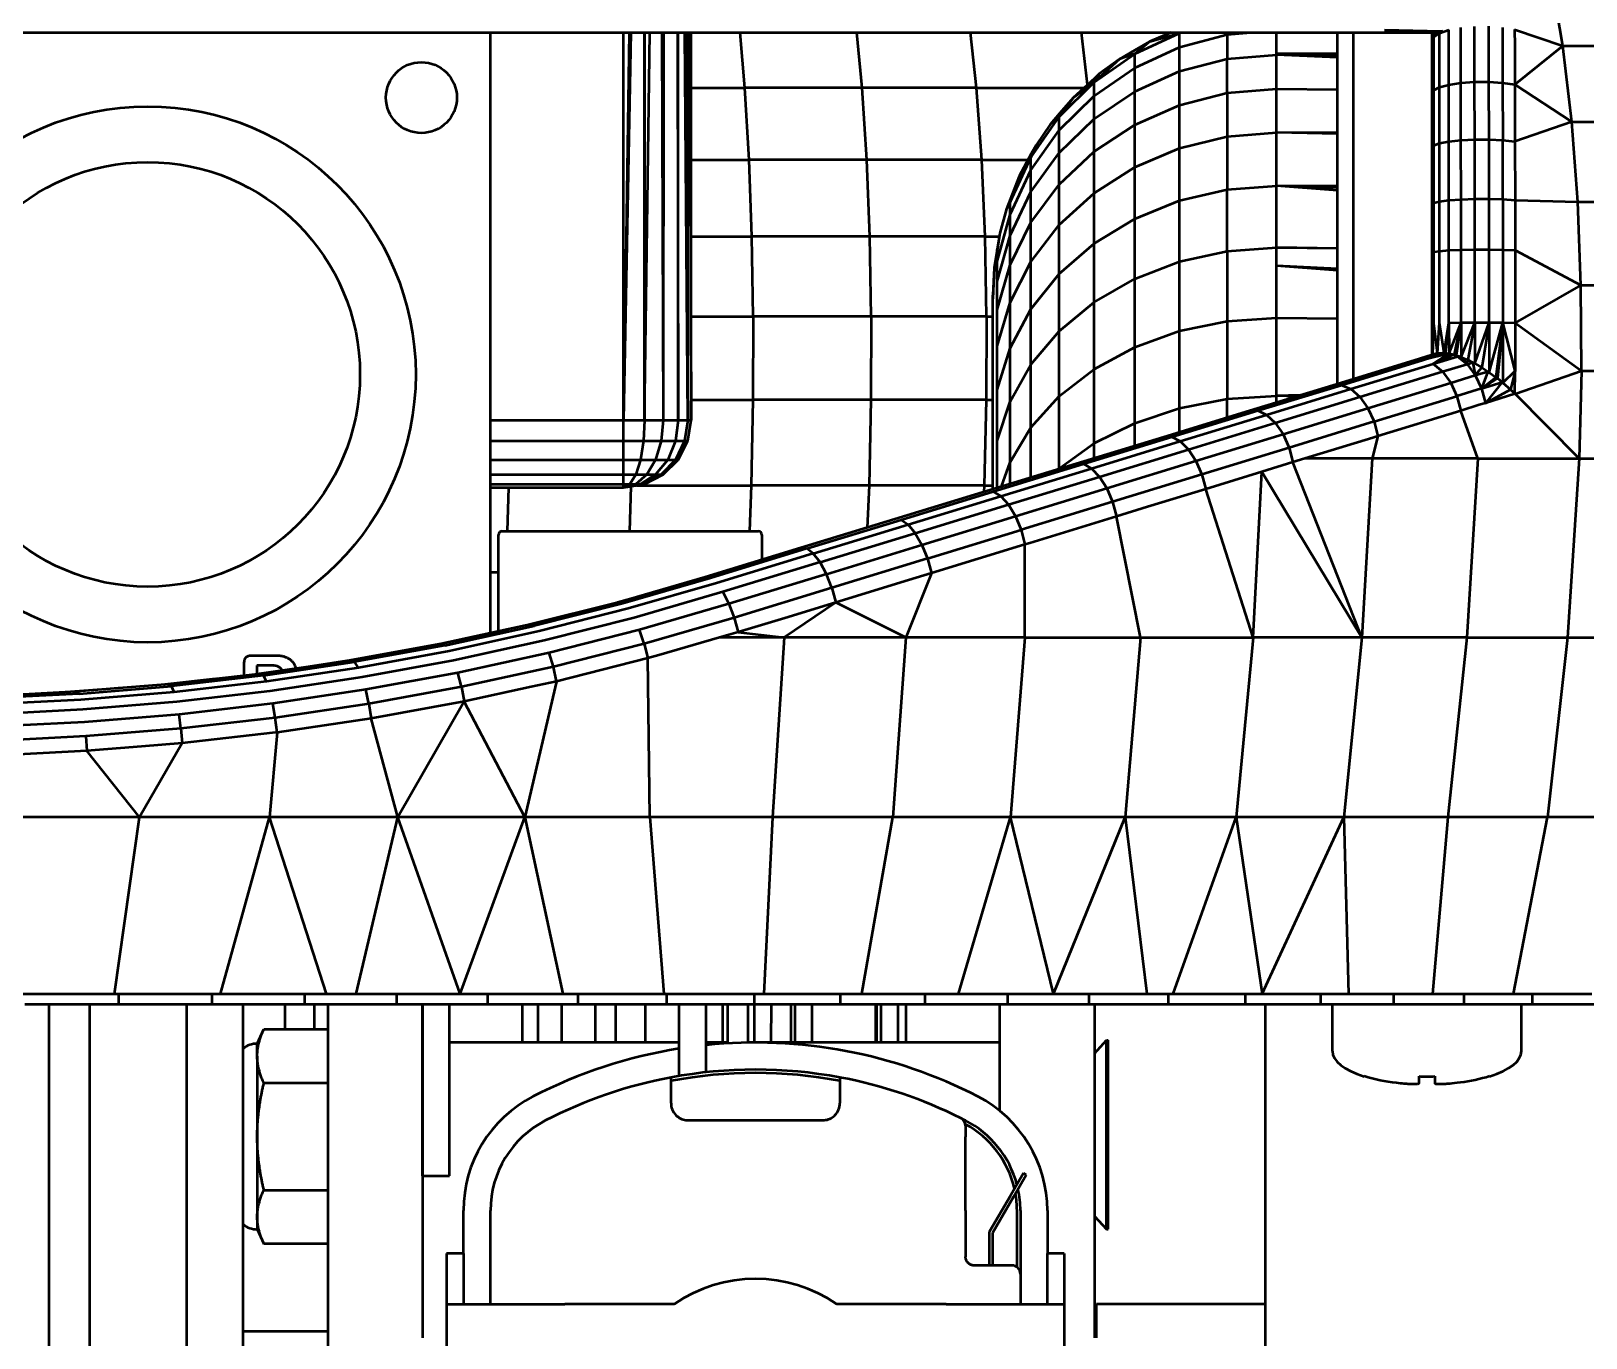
# Model space of a CAD drawing. Header units: millimetres. Extents: x -232 to 1390, y -69 to 653.
# Drawn here: x 177.24 to 223.31, y 479.6 to 518.32 of the extents above; entities that cross this region are included whole.
import ezdxf

# ---------------------------------------------------------------- set-up
doc = ezdxf.new("R2010")
doc.units = ezdxf.units.MM
doc.layers.add('Видимый контур (ГОСТ)', color=7, linetype='Continuous', lineweight=50)

msp = doc.modelspace()

# ---------------------------------------------------------------- linework, layer by layer
at = {"layer": 'Видимый контур (ГОСТ)'}
for p, q in [((222.624, 517.888), (222.259, 520.027)), ((176.368, 518.276), (179.494, 518.276)), ((179.494, 518.276), (182.596, 518.276)), ((182.596, 518.276), (185.673, 518.276)), ((185.673, 518.276), (188.727, 518.276)), ((188.727, 518.276), (191.757, 518.276)), ((190.859, 500.485), (190.859, 518.276)), ((191.757, 518.276), (192.835, 518.276)), ((192.835, 518.276), (195.841, 518.276)), ((194.797, 506.798), (194.797, 518.276)), ((195.014, 518.276), (194.797, 506.798)), ((194.968, 518.276), (194.797, 506.798)), ((195.415, 506.798), (195.572, 518.276)), ((195.416, 518.276), (195.415, 506.798)), ((195.415, 506.798), (195.415, 518.276)), ((195.841, 518.276), (198.787, 518.276)), ((195.934, 518.276), (195.973, 506.798)), ((195.983, 518.276), (195.973, 506.798)), ((196.394, 518.276), (196.415, 506.798)), ((196.415, 506.798), (196.414, 518.276)), ((196.599, 518.276), (196.699, 506.798)), ((196.699, 506.798), (196.618, 518.276)), ((196.699, 506.798), (196.694, 518.276)), ((196.699, 506.798), (196.699, 518.276)), ((196.762, 518.276), (196.797, 506.798)), ((196.797, 506.798), (196.775, 518.276)), ((196.797, 506.798), (196.797, 518.276)), ((196.797, 506.798), (196.797, 518.276)), ((198.395, 516.638), (198.252, 518.276)), ((198.787, 518.276), (201.674, 518.276)), ((201.674, 518.276), (204.499, 518.276)), ((201.866, 516.638), (201.705, 518.276)), ((204.499, 518.276), (207.264, 518.276)), ((205.257, 516.638), (205.08, 518.276)), ((207.264, 518.276), (209.965, 518.276)), ((208.548, 516.738), (208.367, 518.276)), ((209.941, 517.645), (211.268, 518.262)), ((209.965, 518.276), (212.603, 518.276)), ((211.023, 518.276), (210.394, 518.011)), ((210.394, 518.011), (211.268, 518.262)), ((211.268, 518.262), (211.323, 518.276)), ((211.3, 518.276), (211.268, 518.262)), ((211.277, 518.276), (211.268, 518.262)), ((211.268, 517.842), (211.268, 518.262)), ((212.603, 518.276), (214.536, 518.276)), ((212.682, 518.276), (212.682, 518.216)), ((212.682, 518.216), (213.381, 518.276)), ((214.141, 517.651), (214.141, 518.276)), ((214.536, 518.276), (217.063, 518.276)), ((215.948, 507.866), (215.948, 518.276)), ((216.425, 508.012), (216.425, 518.276)), ((217.063, 518.276), (219.036, 518.313)), ((217.063, 518.276), (218.891, 518.277)), ((217.063, 518.276), (218.868, 518.276)), ((219.036, 518.313), (217.346, 518.349)), ((218.803, 518.276), (218.741, 518.028)), ((218.741, 518.276), (218.741, 518.028)), ((218.801, 518.15), (218.891, 518.277)), ((218.801, 518.15), (218.868, 518.276)), ((218.805, 518.276), (218.801, 518.15)), ((218.801, 518.15), (218.975, 518.263)), ((218.868, 518.276), (218.891, 518.277)), ((218.891, 518.277), (218.98, 518.3)), ((218.891, 518.277), (218.975, 518.263)), ((218.975, 518.263), (219.249, 518.357)), ((219.073, 518.328), (218.975, 518.263)), ((219.036, 518.313), (218.975, 518.263)), ((218.976, 516.66), (218.975, 518.263)), ((218.98, 518.3), (219.036, 518.313)), ((219.036, 518.313), (219.073, 518.328)), ((219.252, 516.732), (219.249, 518.357)), ((219.606, 516.785), (219.603, 518.424)), ((220.012, 516.813), (220.007, 518.46)), ((220.436, 516.814), (220.43, 518.462)), ((220.837, 518.43), (220.844, 516.788)), ((221.198, 518.365), (222.624, 517.888)), ((221.198, 518.365), (221.2, 517.886)), ((210.394, 518.011), (209.941, 517.645)), ((209.941, 517.232), (211.268, 517.842)), ((210.394, 518.011), (209.949, 517.753)), ((211.268, 517.842), (212.682, 518.216)), ((211.268, 517.13), (211.268, 517.842)), ((212.682, 518.216), (212.682, 517.497)), ((218.801, 518.15), (218.741, 518.028)), ((218.741, 518.028), (218.741, 516.478)), ((218.801, 516.573), (218.801, 518.15)), ((221.2, 517.886), (221.204, 516.738)), ((221.204, 516.738), (222.624, 517.888)), ((222.624, 517.888), (225.473, 517.888)), ((222.893, 515.629), (222.624, 517.888)), ((208.742, 516.808), (209.941, 517.645)), ((209.492, 517.489), (208.742, 516.808)), ((209.492, 517.489), (208.894, 517.052)), ((209.949, 517.753), (209.492, 517.489)), ((209.941, 517.645), (209.492, 517.489)), ((209.941, 517.232), (209.941, 517.645)), ((211.268, 517.13), (212.682, 517.497)), ((212.682, 517.497), (214.141, 517.621)), ((212.682, 516.488), (212.682, 517.497)), ((214.141, 517.651), (215.948, 517.652)), ((214.141, 517.621), (214.141, 517.651)), ((215.948, 517.651), (214.141, 517.651)), ((215.948, 517.623), (214.141, 517.621)), ((214.141, 516.608), (214.141, 517.621)), ((215.948, 517.537), (214.141, 517.621)), ((215.948, 517.582), (214.141, 517.621)), ((215.948, 517.586), (214.141, 517.621)), ((208.748, 516.92), (208.117, 516.347)), ((208.742, 516.404), (209.941, 517.232)), ((208.894, 517.052), (208.742, 516.808)), ((208.894, 517.052), (208.748, 516.92)), ((209.941, 516.531), (209.941, 517.232)), ((209.941, 516.531), (211.268, 517.13)), ((211.268, 516.13), (211.268, 517.13)), ((196.797, 516.638), (198.395, 516.638)), ((198.522, 514.505), (198.395, 516.638)), ((201.866, 516.638), (198.395, 516.638)), ((202.007, 514.505), (201.866, 516.638)), ((205.257, 516.638), (201.866, 516.638)), ((205.413, 514.505), (205.257, 516.638)), ((205.257, 516.638), (208.437, 516.638)), ((207.706, 515.776), (208.742, 516.808)), ((207.706, 515.383), (208.742, 516.404)), ((208.117, 516.347), (208.742, 516.808)), ((208.742, 516.404), (208.742, 516.808)), ((208.742, 515.718), (209.941, 516.531)), ((208.742, 515.718), (208.742, 516.404)), ((209.941, 515.547), (209.941, 516.531)), ((211.268, 516.13), (212.682, 516.488)), ((212.682, 516.488), (214.141, 516.608)), ((212.682, 516.488), (212.682, 515.195)), ((214.141, 516.099), (214.141, 516.608)), ((214.141, 516.608), (215.948, 516.591)), ((218.741, 516.478), (218.741, 514.863)), ((218.801, 516.573), (218.976, 516.66)), ((218.801, 514.932), (218.801, 516.573)), ((218.976, 516.66), (219.252, 516.732)), ((218.976, 514.996), (218.976, 516.66)), ((219.252, 516.732), (219.606, 516.785)), ((219.253, 515.049), (219.252, 516.732)), ((219.606, 516.785), (220.012, 516.813)), ((219.609, 515.088), (219.606, 516.785)), ((220.012, 516.813), (220.436, 516.814)), ((220.015, 515.108), (220.012, 516.813)), ((220.44, 515.109), (220.436, 516.814)), ((220.436, 516.814), (220.844, 516.788)), ((220.844, 516.788), (220.848, 515.09)), ((220.844, 516.788), (221.204, 516.738)), ((221.204, 516.738), (222.893, 515.629)), ((221.204, 516.738), (221.207, 515.628)), ((208.117, 516.347), (207.706, 515.776)), ((208.117, 516.347), (207.718, 515.882)), ((209.941, 515.547), (211.268, 516.13)), ((211.268, 514.85), (211.268, 516.13)), ((214.141, 515.312), (214.141, 516.099)), ((206.866, 514.58), (207.706, 515.776)), ((207.439, 515.556), (207.018, 514.945)), ((207.718, 515.882), (207.439, 515.556)), ((207.706, 515.776), (207.439, 515.556)), ((207.706, 515.383), (207.706, 515.776)), ((207.706, 514.715), (208.742, 515.718)), ((208.742, 514.755), (208.742, 515.718)), ((208.742, 514.755), (209.941, 515.547)), ((209.941, 514.287), (209.941, 515.547)), ((221.207, 515.628), (221.208, 515.052)), ((222.893, 515.629), (221.208, 515.052)), ((222.893, 515.629), (225.756, 515.629)), ((223.071, 513.261), (222.893, 515.629)), ((206.866, 514.2), (207.706, 515.383)), ((207.706, 514.715), (207.706, 515.383)), ((211.268, 514.85), (212.682, 515.195)), ((212.682, 515.195), (214.141, 515.312)), ((212.682, 515.195), (212.682, 513.63)), ((214.141, 515.312), (215.948, 515.33)), ((214.141, 514.012), (214.141, 515.312)), ((215.948, 515.274), (214.141, 515.312)), ((218.976, 514.996), (219.253, 515.049)), ((219.253, 515.049), (219.609, 515.088)), ((219.254, 513.31), (219.253, 515.049)), ((219.609, 515.088), (220.015, 515.108)), ((219.61, 513.336), (219.609, 515.088)), ((220.015, 515.108), (220.44, 515.109)), ((220.017, 513.349), (220.015, 515.108)), ((220.442, 513.349), (220.44, 515.109)), ((220.44, 515.109), (220.848, 515.09)), ((220.85, 513.337), (220.848, 515.09)), ((220.848, 515.09), (221.208, 515.052)), ((221.208, 515.052), (221.21, 513.312)), ((206.248, 513.257), (206.866, 514.58)), ((206.878, 514.686), (206.519, 514.023)), ((206.866, 514.58), (206.519, 514.023)), ((207.018, 514.945), (206.866, 514.58)), ((206.866, 513.554), (207.706, 514.715)), ((206.866, 514.2), (206.866, 514.58)), ((207.018, 514.945), (206.878, 514.686)), ((207.706, 513.778), (208.742, 514.755)), ((207.706, 513.778), (207.706, 514.715)), ((208.742, 513.522), (208.742, 514.755)), ((209.941, 514.287), (211.268, 514.85)), ((211.268, 513.3), (211.268, 514.85)), ((218.741, 514.863), (218.741, 513.185)), ((218.801, 514.932), (218.976, 514.996)), ((218.801, 513.232), (218.801, 514.932)), ((218.977, 513.275), (218.976, 514.996)), ((196.797, 514.505), (198.522, 514.505)), ((198.603, 512.239), (198.522, 514.505)), ((202.007, 514.505), (198.522, 514.505)), ((202.097, 512.239), (202.007, 514.505)), ((205.413, 514.505), (202.007, 514.505)), ((205.512, 512.239), (205.413, 514.505)), ((205.413, 514.505), (206.78, 514.505)), ((206.248, 512.891), (206.866, 514.2)), ((206.866, 513.554), (206.866, 514.2)), ((208.742, 513.522), (209.941, 514.287)), ((209.941, 512.761), (209.941, 514.287)), ((206.519, 514.023), (206.248, 513.257)), ((206.519, 514.023), (206.261, 513.361)), ((206.866, 512.647), (207.706, 513.778)), ((207.706, 512.579), (207.706, 513.778)), ((212.682, 513.63), (214.141, 513.741)), ((214.141, 513.741), (214.141, 514.012)), ((214.141, 513.741), (215.948, 513.746)), ((214.141, 511.909), (214.141, 513.741)), ((215.948, 513.596), (214.141, 513.741)), ((215.948, 513.675), (214.141, 513.741)), ((206.261, 513.361), (206.14, 513.052)), ((206.248, 513.257), (206.14, 513.052)), ((206.248, 512.269), (206.866, 513.554)), ((206.248, 512.891), (206.248, 513.257)), ((206.866, 512.647), (206.866, 513.554)), ((207.706, 512.579), (208.742, 513.522)), ((208.742, 512.029), (208.742, 513.522)), ((209.941, 512.761), (211.268, 513.3)), ((211.268, 513.3), (212.682, 513.63)), ((211.268, 511.49), (211.268, 513.3)), ((212.682, 511.803), (212.682, 513.63)), ((218.741, 513.185), (218.741, 511.75)), ((218.801, 513.232), (218.977, 513.275)), ((218.801, 511.778), (218.801, 513.232)), ((218.977, 513.275), (219.254, 513.31)), ((218.977, 511.805), (218.977, 513.275)), ((219.254, 513.31), (219.61, 513.336)), ((219.254, 511.827), (219.254, 513.31)), ((219.61, 513.336), (220.017, 513.349)), ((219.611, 511.842), (219.61, 513.336)), ((220.018, 511.851), (220.017, 513.349)), ((220.017, 513.349), (220.442, 513.349)), ((220.443, 511.851), (220.442, 513.349)), ((220.442, 513.349), (220.85, 513.337)), ((220.85, 513.337), (220.851, 511.843)), ((220.85, 513.337), (221.21, 513.312)), ((221.21, 513.312), (223.071, 513.261)), ((221.21, 513.312), (221.21, 513.261)), ((221.21, 513.261), (221.211, 511.828)), ((223.071, 513.261), (225.944, 513.261)), ((223.165, 510.798), (223.071, 513.261)), ((205.869, 511.496), (206.248, 512.891)), ((206.14, 513.052), (205.946, 512.337)), ((206.248, 512.269), (206.248, 512.891)), ((208.742, 512.029), (209.941, 512.761)), ((209.941, 510.979), (209.941, 512.761)), ((205.946, 512.337), (205.869, 511.847)), ((205.869, 510.9), (206.248, 512.269)), ((205.946, 512.337), (205.884, 511.949)), ((206.248, 511.396), (206.866, 512.647)), ((206.248, 511.396), (206.248, 512.269)), ((206.866, 511.487), (206.866, 512.647)), ((206.866, 511.487), (207.706, 512.579)), ((207.706, 511.126), (207.706, 512.579)), ((196.797, 512.239), (198.603, 512.239)), ((202.097, 512.239), (198.603, 512.239)), ((198.638, 509.861), (198.603, 512.239)), ((202.137, 509.861), (202.097, 512.239)), ((205.512, 512.239), (202.097, 512.239)), ((205.555, 509.861), (205.512, 512.239)), ((205.512, 512.239), (205.93, 512.239)), ((205.884, 511.949), (205.78, 511.305)), ((205.869, 511.847), (205.78, 511.305)), ((205.869, 511.496), (205.869, 511.847)), ((207.706, 511.126), (208.742, 512.029)), ((208.742, 510.286), (208.742, 512.029)), ((211.268, 511.49), (212.682, 511.803)), ((212.682, 511.803), (214.141, 511.909)), ((212.682, 511.803), (212.682, 509.729)), ((214.141, 511.363), (214.141, 511.909)), ((215.948, 511.876), (214.141, 511.909)), ((214.141, 511.909), (215.948, 511.892)), ((218.801, 511.778), (218.977, 511.805)), ((218.977, 511.805), (219.254, 511.827)), ((218.977, 509.677), (218.977, 511.805)), ((219.254, 511.827), (219.611, 511.842)), ((219.254, 509.681), (219.254, 511.827)), ((219.611, 511.842), (220.018, 511.851)), ((219.611, 509.684), (219.611, 511.842)), ((220.018, 509.686), (220.018, 511.851)), ((220.018, 511.851), (220.443, 511.851)), ((220.443, 509.686), (220.443, 511.851)), ((220.443, 511.851), (220.851, 511.843)), ((220.851, 511.843), (220.852, 509.684)), ((220.851, 511.843), (221.211, 511.828)), ((221.211, 511.828), (223.165, 510.798)), ((221.211, 511.828), (221.211, 510.797)), ((205.869, 510.9), (205.869, 511.496)), ((205.869, 510.062), (206.248, 511.396)), ((206.248, 510.278), (206.866, 511.487)), ((206.248, 510.278), (206.248, 511.396)), ((206.866, 510.081), (206.866, 511.487)), ((209.941, 510.979), (211.268, 511.49)), ((211.268, 509.436), (211.268, 511.49)), ((214.141, 509.828), (214.141, 511.363)), ((215.948, 511.224), (214.141, 511.363)), ((215.948, 511.282), (214.141, 511.363)), ((218.741, 511.75), (218.741, 509.666)), ((218.801, 509.672), (218.801, 511.778)), ((205.78, 511.305), (205.741, 510.393)), ((205.78, 511.305), (205.741, 510.493)), ((205.869, 510.062), (205.869, 510.9)), ((206.866, 510.081), (207.706, 511.126)), ((207.706, 509.431), (207.706, 511.126)), ((208.742, 510.286), (209.941, 510.979)), ((209.941, 508.957), (209.941, 510.979)), ((205.741, 510.393), (205.741, 510.493)), ((221.211, 510.797), (221.212, 509.681)), ((223.165, 510.798), (221.212, 509.681)), ((223.165, 510.798), (226.043, 510.798)), ((223.177, 508.255), (223.165, 510.798)), ((205.741, 510.057), (205.741, 510.393)), ((205.741, 509.487), (205.741, 510.057)), ((205.869, 508.99), (206.248, 510.278)), ((205.869, 508.99), (205.869, 510.062)), ((206.248, 508.924), (206.248, 510.278)), ((206.248, 508.924), (206.866, 510.081)), ((206.866, 508.44), (206.866, 510.081)), ((207.706, 509.431), (208.742, 510.286)), ((208.742, 508.307), (208.742, 510.286)), ((196.797, 509.861), (198.638, 509.861)), ((198.638, 509.861), (198.629, 507.394)), ((202.137, 509.861), (198.638, 509.861)), ((202.137, 509.861), (202.127, 507.394)), ((205.555, 509.861), (202.137, 509.861)), ((205.555, 509.861), (205.545, 507.394)), ((205.555, 509.861), (205.741, 509.861)), ((211.268, 509.436), (212.682, 509.729)), ((212.682, 509.729), (214.141, 509.828)), ((212.682, 509.729), (212.682, 507.423)), ((214.141, 508.215), (214.141, 509.828)), ((214.141, 509.828), (215.948, 509.801)), ((218.741, 509.666), (218.761, 508.726)), ((218.741, 509.666), (218.741, 508.72)), ((218.761, 508.726), (218.801, 509.672)), ((218.776, 508.731), (218.801, 509.672)), ((218.917, 508.774), (218.801, 509.672)), ((218.917, 508.774), (218.977, 509.677)), ((219.106, 508.793), (218.977, 509.677)), ((219.106, 508.793), (219.254, 509.681)), ((219.254, 509.681), (219.153, 508.789)), ((219.254, 509.681), (219.611, 509.684)), ((219.254, 509.681), (219.26, 508.767)), ((219.26, 508.767), (219.611, 509.684)), ((219.415, 508.735), (219.611, 509.684)), ((219.611, 509.684), (219.463, 508.72)), ((219.611, 509.684), (220.018, 509.686)), ((219.611, 509.684), (219.616, 508.659)), ((219.616, 508.659), (220.018, 509.686)), ((220.018, 509.686), (219.817, 508.579)), ((220.018, 509.686), (220.443, 509.686)), ((220.018, 509.686), (220.02, 508.468)), ((220.02, 508.468), (220.443, 509.686)), ((220.443, 509.686), (220.227, 508.355)), ((220.443, 509.686), (220.441, 508.208)), ((220.441, 508.208), (220.852, 509.684)), ((220.443, 509.686), (220.852, 509.684)), ((220.852, 509.684), (220.643, 508.07)), ((220.852, 509.684), (220.689, 508.035)), ((220.852, 509.684), (220.846, 507.901)), ((220.852, 509.684), (221.212, 509.681)), ((221.212, 508.256), (220.852, 509.684)), ((221.212, 509.681), (223.177, 508.255)), ((221.212, 509.681), (221.212, 508.256)), ((205.741, 508.687), (205.741, 509.487)), ((206.866, 508.44), (207.706, 509.431)), ((207.706, 507.506), (207.706, 509.431)), ((209.941, 508.957), (211.268, 509.436)), ((211.268, 507.151), (211.268, 509.436)), ((205.741, 507.662), (205.741, 508.687)), ((205.869, 507.692), (205.869, 508.99)), ((205.869, 507.692), (206.248, 508.924)), ((206.248, 507.345), (206.248, 508.924)), ((208.742, 508.307), (209.941, 508.957)), ((209.941, 506.708), (209.941, 508.957)), ((216.073, 507.835), (218.495, 508.576)), ((219.106, 508.793), (218.221, 508.561)), ((218.917, 508.774), (218.221, 508.561)), ((218.495, 508.576), (219.106, 508.793)), ((218.495, 508.576), (219.153, 508.789)), ((219.26, 508.767), (218.495, 508.576)), ((218.784, 508.462), (219.26, 508.767)), ((219.402, 508.738), (218.784, 508.462)), ((218.784, 508.462), (219.509, 508.684)), ((218.917, 508.774), (218.984, 508.781)), ((218.984, 508.781), (219.106, 508.793)), ((219.106, 508.793), (219.153, 508.789)), ((219.153, 508.789), (219.185, 508.783)), ((219.185, 508.783), (219.26, 508.767)), ((219.26, 508.767), (219.402, 508.738)), ((219.402, 508.738), (219.415, 508.735)), ((219.402, 508.738), (219.509, 508.684)), ((219.415, 508.735), (219.463, 508.72)), ((219.415, 508.735), (219.509, 508.684)), ((219.463, 508.72), (219.545, 508.688)), ((219.509, 508.684), (219.463, 508.72)), ((219.509, 508.684), (219.789, 508.454)), ((219.616, 508.659), (219.509, 508.684)), ((219.545, 508.688), (219.616, 508.659)), ((219.616, 508.659), (219.817, 508.579)), ((219.789, 508.454), (219.616, 508.659)), ((219.789, 508.454), (219.817, 508.579)), ((219.817, 508.579), (219.963, 508.499)), ((206.248, 507.345), (206.866, 508.44)), ((206.866, 506.577), (206.866, 508.44)), ((207.706, 507.506), (208.742, 508.307)), ((208.742, 506.107), (208.742, 508.307)), ((214.141, 507.514), (214.141, 508.215)), ((218.221, 508.561), (215.813, 507.825)), ((216.35, 507.717), (218.784, 508.462)), ((216.617, 507.482), (219.061, 508.231)), ((218.784, 508.462), (219.061, 508.231)), ((219.061, 508.231), (219.789, 508.454)), ((219.061, 508.231), (219.304, 507.902)), ((219.304, 507.902), (220.034, 508.126)), ((219.789, 508.454), (219.963, 508.499)), ((219.789, 508.454), (220.034, 508.126)), ((219.963, 508.499), (220.02, 508.468)), ((219.963, 508.499), (220.034, 508.126)), ((220.02, 508.468), (220.227, 508.355)), ((220.034, 508.126), (220.227, 508.355)), ((220.034, 508.126), (220.403, 508.234)), ((220.034, 508.126), (220.22, 507.729)), ((220.403, 508.234), (220.22, 507.729)), ((220.227, 508.355), (220.403, 508.234)), ((220.403, 508.234), (220.441, 508.208)), ((220.441, 508.208), (220.643, 508.07)), ((220.846, 507.901), (221.212, 508.256)), ((221.212, 508.256), (221.079, 507.701)), ((221.207, 507.574), (221.212, 508.256)), ((221.212, 507.57), (223.177, 508.255)), ((223.177, 508.255), (223.112, 505.654)), ((223.177, 508.255), (226.056, 508.255)), ((205.741, 506.421), (205.741, 507.662)), ((205.869, 506.177), (205.869, 507.692)), ((215.813, 507.825), (213.341, 507.069)), ((213.587, 507.075), (216.073, 507.835)), ((213.851, 506.953), (216.35, 507.717)), ((216.073, 507.835), (216.35, 507.717)), ((216.35, 507.717), (216.617, 507.482)), ((216.852, 507.15), (219.304, 507.902)), ((219.304, 507.902), (219.489, 507.505)), ((220.22, 507.729), (219.489, 507.505)), ((220.22, 507.729), (220.643, 508.07)), ((220.689, 508.035), (220.22, 507.729)), ((220.22, 507.729), (220.828, 507.916)), ((220.22, 507.729), (220.332, 507.299)), ((220.828, 507.916), (220.332, 507.299)), ((220.332, 507.299), (221.079, 507.701)), ((220.643, 508.07), (220.689, 508.035)), ((220.689, 508.035), (220.828, 507.916)), ((220.828, 507.916), (220.846, 507.901)), ((220.846, 507.901), (221.079, 507.701)), ((221.079, 507.701), (221.207, 507.574)), ((196.797, 507.394), (198.629, 507.394)), ((198.629, 507.394), (198.578, 504.86)), ((202.127, 507.394), (198.629, 507.394)), ((202.127, 507.394), (202.07, 504.86)), ((205.545, 507.394), (202.127, 507.394)), ((205.545, 507.394), (205.482, 504.86)), ((205.545, 507.394), (205.741, 507.394)), ((205.869, 506.177), (206.248, 507.345)), ((206.248, 505.55), (206.248, 507.345)), ((206.866, 506.577), (207.706, 507.506)), ((207.706, 505.365), (207.706, 507.506)), ((211.268, 507.151), (212.682, 507.423)), ((212.682, 507.423), (214.141, 507.514)), ((212.682, 506.868), (212.682, 507.423)), ((214.108, 506.713), (216.617, 507.482)), ((214.855, 507.532), (214.141, 507.514)), ((214.141, 507.314), (214.141, 507.514)), ((214.732, 507.494), (214.141, 507.514)), ((216.617, 507.482), (216.852, 507.15)), ((217.034, 506.751), (219.489, 507.505)), ((219.489, 507.505), (219.601, 507.074)), ((220.151, 507.243), (219.601, 507.074)), ((220.332, 507.299), (220.151, 507.243)), ((221.207, 507.574), (220.332, 507.299)), ((221.207, 507.574), (221.212, 507.57)), ((223.112, 505.654), (221.212, 507.57)), ((190.859, 506.798), (194.797, 506.798)), ((194.797, 506.798), (195.415, 506.798)), ((194.797, 506.18), (194.797, 506.798)), ((195.415, 506.798), (195.385, 506.18)), ((195.415, 506.798), (195.973, 506.798)), ((195.973, 506.798), (195.915, 506.18)), ((195.973, 506.798), (196.415, 506.798)), ((196.415, 506.798), (196.336, 506.18)), ((196.415, 506.798), (196.699, 506.798)), ((196.699, 506.798), (196.606, 506.18)), ((196.699, 506.798), (196.797, 506.798)), ((196.699, 506.18), (196.797, 506.798)), ((209.941, 506.708), (211.268, 507.151)), ((213.341, 507.069), (210.806, 506.294)), ((211.038, 506.295), (213.587, 507.075)), ((211.268, 506.435), (211.268, 507.151)), ((211.289, 506.169), (213.851, 506.953)), ((213.587, 507.075), (213.851, 506.953)), ((213.851, 506.953), (214.108, 506.713)), ((214.336, 506.378), (216.852, 507.15)), ((217.034, 506.751), (214.515, 505.977)), ((216.852, 507.15), (217.034, 506.751)), ((217.034, 506.751), (217.147, 506.319)), ((219.601, 507.074), (217.147, 506.319)), ((220.106, 505.654), (219.601, 507.074)), ((205.741, 504.972), (205.741, 506.421)), ((206.248, 505.55), (206.866, 506.577)), ((206.866, 505.09), (206.866, 506.577)), ((210.806, 506.294), (208.209, 505.5)), ((208.426, 505.497), (211.038, 506.295)), ((208.742, 506.107), (209.941, 506.708)), ((209.941, 506.03), (209.941, 506.708)), ((211.038, 506.295), (211.289, 506.169)), ((211.535, 505.926), (214.108, 506.713)), ((211.756, 505.587), (214.336, 506.378)), ((214.108, 506.713), (214.336, 506.378)), ((214.336, 506.378), (214.515, 505.977)), ((216.994, 506.273), (214.979, 505.654)), ((217.147, 506.319), (216.977, 505.654)), ((217.147, 506.319), (216.994, 506.273)), ((190.859, 506.18), (194.797, 506.18)), ((194.797, 505.622), (194.797, 506.18)), ((194.797, 506.18), (195.385, 506.18)), ((195.385, 506.18), (195.297, 505.622)), ((195.385, 506.18), (195.915, 506.18)), ((195.915, 506.18), (195.748, 505.622)), ((195.915, 506.18), (196.336, 506.18)), ((196.336, 506.18), (196.106, 505.622)), ((196.606, 506.18), (196.336, 505.622)), ((196.336, 506.18), (196.606, 506.18)), ((196.415, 505.622), (196.699, 506.18)), ((196.606, 506.18), (196.699, 506.18)), ((205.869, 504.785), (205.869, 506.177)), ((207.706, 505.365), (208.742, 506.107)), ((208.663, 505.365), (211.289, 506.169)), ((208.742, 505.663), (208.742, 506.107)), ((208.899, 505.118), (211.535, 505.926)), ((211.289, 506.169), (211.535, 505.926)), ((211.535, 505.926), (211.756, 505.587)), ((214.515, 505.977), (211.931, 505.185)), ((214.515, 505.977), (214.628, 505.546)), ((190.859, 505.622), (194.797, 505.622)), ((194.797, 505.18), (194.797, 505.622)), ((194.797, 505.622), (195.297, 505.622)), ((195.297, 505.622), (195.16, 505.18)), ((195.297, 505.622), (195.748, 505.622)), ((195.748, 505.622), (195.488, 505.18)), ((196.106, 505.622), (195.748, 505.18)), ((195.748, 505.622), (196.106, 505.622)), ((196.336, 505.622), (195.915, 505.18)), ((195.973, 505.18), (196.415, 505.622)), ((196.106, 505.622), (196.336, 505.622)), ((196.336, 505.622), (196.415, 505.622)), ((208.209, 505.5), (205.551, 504.687)), ((205.753, 504.679), (208.426, 505.497)), ((205.976, 504.543), (208.663, 505.365)), ((205.996, 504.824), (206.248, 505.55)), ((206.248, 504.9), (206.248, 505.55)), ((207.68, 505.338), (207.706, 505.365)), ((207.706, 505.346), (207.706, 505.365)), ((208.426, 505.497), (208.663, 505.365)), ((208.663, 505.365), (208.899, 505.118)), ((209.112, 504.777), (211.756, 505.587)), ((211.756, 505.587), (211.931, 505.185)), ((214.628, 505.546), (213.711, 505.264)), ((214.979, 505.654), (214.628, 505.546)), ((216.672, 500.35), (214.628, 505.546)), ((216.977, 505.654), (214.979, 505.654)), ((216.977, 505.654), (216.672, 500.35)), ((220.106, 505.654), (216.977, 505.654)), ((220.106, 505.654), (219.782, 500.35)), ((220.106, 505.654), (223.112, 505.654)), ((223.112, 505.654), (222.769, 500.35)), ((223.112, 505.654), (225.988, 505.654)), ((190.859, 505.18), (194.797, 505.18)), ((190.859, 504.895), (194.797, 504.895)), ((194.797, 504.895), (194.797, 505.18)), ((194.797, 505.18), (195.16, 505.18)), ((194.797, 504.798), (194.797, 504.895)), ((194.797, 504.895), (194.988, 504.895)), ((195.385, 504.895), (194.797, 504.798)), ((194.797, 504.798), (195.415, 504.895)), ((195.297, 504.895), (194.797, 504.798)), ((195.16, 504.895), (194.797, 504.798)), ((194.988, 504.895), (194.797, 504.798)), ((195.16, 505.18), (194.988, 504.895)), ((194.988, 504.895), (195.16, 504.895)), ((195.488, 505.18), (195.16, 504.895)), ((195.16, 505.18), (195.488, 505.18)), ((195.16, 504.895), (195.297, 504.895)), ((195.748, 505.18), (195.297, 504.895)), ((195.297, 504.895), (195.385, 504.895)), ((195.915, 505.18), (195.385, 504.895)), ((195.385, 504.895), (195.415, 504.895)), ((195.415, 504.895), (195.973, 505.18)), ((195.488, 505.18), (195.748, 505.18)), ((195.748, 505.18), (195.915, 505.18)), ((195.915, 505.18), (195.973, 505.18)), ((205.741, 504.746), (205.741, 504.972)), ((206.201, 504.292), (208.899, 505.118)), ((208.899, 505.118), (209.112, 504.777)), ((211.931, 505.185), (209.284, 504.373)), ((211.931, 505.185), (212.045, 504.753)), ((213.711, 505.264), (212.045, 504.753)), ((213.447, 500.35), (213.711, 505.264)), ((213.711, 505.264), (216.672, 500.35)), ((190.859, 504.798), (194.797, 504.798)), ((191.386, 504.798), (191.351, 503.5)), ((195.013, 504.832), (194.972, 503.5)), ((195.191, 504.86), (198.578, 504.86)), ((198.578, 504.86), (198.53, 503.5)), ((202.07, 504.86), (198.578, 504.86)), ((202.07, 504.86), (202.02, 503.608)), ((205.482, 504.86), (202.07, 504.86)), ((205.551, 504.687), (202.832, 503.856)), ((203.019, 503.843), (205.753, 504.679)), ((203.228, 503.703), (205.976, 504.543)), ((205.482, 504.86), (205.473, 504.664)), ((205.482, 504.86), (205.741, 504.86)), ((205.753, 504.679), (205.976, 504.543)), ((205.976, 504.543), (206.201, 504.292)), ((206.406, 503.948), (209.112, 504.777)), ((209.112, 504.777), (209.284, 504.373)), ((212.045, 504.753), (210.32, 504.223)), ((213.447, 500.35), (212.045, 504.753)), ((203.441, 503.448), (206.201, 504.292)), ((206.201, 504.292), (206.406, 503.948)), ((209.284, 504.373), (206.575, 503.542)), ((209.284, 504.373), (209.399, 503.941)), ((210.32, 504.223), (209.399, 503.941)), ((202.832, 503.856), (200.053, 503.007)), ((200.224, 502.989), (203.019, 503.843)), ((200.419, 502.844), (203.228, 503.703)), ((203.019, 503.843), (203.228, 503.703)), ((203.228, 503.703), (203.441, 503.448)), ((203.639, 503.101), (206.406, 503.948)), ((203.803, 502.693), (206.575, 503.542)), ((206.406, 503.948), (206.575, 503.542)), ((206.575, 503.542), (206.691, 503.11)), ((209.399, 503.941), (206.832, 503.154)), ((210.114, 500.35), (209.399, 503.941)), ((191.096, 500.537), (191.096, 503.4)), ((191.196, 503.5), (198.796, 503.5)), ((198.896, 503.4), (198.896, 502.653)), ((200.62, 502.585), (203.441, 503.448)), ((200.81, 502.235), (203.639, 503.101)), ((203.441, 503.448), (203.639, 503.101)), ((203.639, 503.101), (203.803, 502.693)), ((206.691, 503.11), (203.921, 502.262)), ((206.682, 500.35), (206.691, 503.11)), ((206.832, 503.154), (206.691, 503.11)), ((200.053, 503.007), (197.215, 502.139)), ((200.224, 502.989), (197.369, 502.116)), ((200.419, 502.844), (197.549, 501.966)), ((200.62, 502.585), (197.738, 501.703)), ((200.419, 502.844), (200.224, 502.989)), ((200.62, 502.585), (200.419, 502.844)), ((200.81, 502.235), (200.62, 502.585)), ((203.803, 502.693), (200.971, 501.826)), ((203.803, 502.693), (203.921, 502.262)), ((191.096, 502.283), (190.859, 502.283)), ((197.215, 502.139), (194.634, 501.396)), ((194.9, 501.473), (197.215, 502.139)), ((200.81, 502.235), (197.92, 501.351)), ((200.971, 501.826), (200.81, 502.235)), ((203.921, 502.262), (203.159, 500.35)), ((203.921, 502.262), (203.243, 502.054)), ((197.369, 502.116), (194.775, 501.365)), ((197.549, 501.966), (194.937, 501.209)), ((197.738, 501.703), (195.108, 500.94)), ((197.738, 501.703), (197.92, 501.351)), ((200.971, 501.826), (198.077, 500.941)), ((200.971, 501.826), (201.089, 501.394)), ((203.243, 502.054), (201.089, 501.394)), ((194.634, 501.396), (191.984, 500.729)), ((194.634, 501.396), (192.026, 500.738)), ((194.775, 501.365), (192.152, 500.7)), ((194.937, 501.209), (192.298, 500.537)), ((194.9, 501.473), (194.614, 501.391)), ((194.775, 501.365), (194.634, 501.396)), ((197.92, 501.351), (195.271, 500.584)), ((197.92, 501.351), (198.077, 500.941)), ((201.089, 501.394), (199.552, 500.35)), ((201.089, 501.394), (199.576, 500.931)), ((203.159, 500.35), (201.089, 501.394)), ((192.026, 500.738), (191.385, 500.599)), ((192.152, 500.7), (192.026, 500.738)), ((195.108, 500.94), (192.449, 500.264)), ((198.077, 500.941), (195.412, 500.171)), ((198.077, 500.941), (198.197, 500.509)), ((199.576, 500.931), (198.197, 500.509)), ((189.328, 500.154), (191.385, 500.599)), ((191.385, 500.599), (189.391, 500.166)), ((189.503, 500.121), (192.152, 500.7)), ((192.298, 500.537), (189.631, 499.953)), ((195.271, 500.584), (192.594, 499.904)), ((195.412, 500.171), (195.271, 500.584)), ((197.645, 500.35), (195.846, 499.832)), ((198.197, 500.509), (197.645, 500.35)), ((199.552, 500.35), (197.645, 500.35)), ((198.197, 500.509), (199.552, 500.35)), ((199.552, 500.35), (199.212, 495.032)), ((203.159, 500.35), (199.552, 500.35)), ((203.159, 500.35), (202.779, 495.032)), ((206.682, 500.35), (203.159, 500.35)), ((206.682, 500.35), (206.263, 495.032)), ((206.682, 500.35), (210.114, 500.35)), ((210.114, 500.35), (209.657, 495.032)), ((210.114, 500.35), (213.447, 500.35)), ((213.447, 500.35), (212.953, 495.032)), ((216.672, 500.35), (213.447, 500.35)), ((216.672, 500.35), (216.143, 495.032)), ((219.782, 500.35), (216.672, 500.35)), ((219.782, 500.35), (219.218, 495.032)), ((219.782, 500.35), (222.769, 500.35)), ((222.769, 500.35), (222.172, 495.032)), ((222.769, 500.35), (225.626, 500.35)), ((183.795, 499.825), (184.418, 499.825)), ((189.391, 500.166), (186.731, 499.679)), ((187.568, 499.834), (186.74, 499.684)), ((189.503, 500.121), (186.829, 499.63)), ((189.631, 499.953), (186.94, 499.457)), ((187.568, 499.834), (189.391, 500.166)), ((189.503, 500.121), (189.391, 500.166)), ((192.449, 500.264), (189.764, 499.675)), ((192.594, 499.904), (189.89, 499.312)), ((192.719, 499.489), (192.594, 499.904)), ((195.412, 500.171), (192.719, 499.489)), ((195.412, 500.171), (195.519, 499.738)), ((195.846, 499.832), (195.519, 499.738)), ((183.559, 499.225), (183.559, 499.587)), ((183.934, 499.525), (183.934, 499.268)), ((184.291, 499.525), (183.934, 499.525)), ((185.458, 499.49), (183.936, 499.268)), ((185.458, 499.49), (184.047, 499.28)), ((184.13, 499.227), (186.829, 499.63)), ((186.94, 499.457), (184.223, 499.05)), ((186.731, 499.679), (185.458, 499.49)), ((186.74, 499.684), (186.644, 499.666)), ((186.829, 499.63), (186.731, 499.679)), ((186.94, 499.457), (186.829, 499.63)), ((189.764, 499.675), (187.053, 499.176)), ((192.719, 499.489), (189.998, 498.895)), ((192.813, 499.055), (192.719, 499.489)), ((195.519, 499.738), (192.813, 499.055)), ((195.573, 495.032), (195.519, 499.738)), ((178.664, 498.69), (181.408, 498.913)), ((181.34, 498.97), (179.466, 498.819)), ((182.709, 499.127), (181.203, 498.959)), ((184.047, 499.28), (181.34, 498.97)), ((181.408, 498.913), (181.34, 498.97)), ((184.13, 499.227), (181.408, 498.913)), ((181.483, 498.733), (181.408, 498.913)), ((184.223, 499.05), (181.483, 498.733)), ((184.13, 499.227), (184.047, 499.28)), ((184.223, 499.05), (184.13, 499.227)), ((187.053, 499.176), (184.318, 498.766)), ((189.89, 499.312), (187.16, 498.81)), ((189.998, 498.895), (189.89, 499.312)), ((192.813, 499.055), (191.868, 495.032)), ((192.813, 499.055), (192.063, 498.892)), ((178.61, 498.75), (176.653, 498.649)), ((178.664, 498.69), (176.696, 498.588)), ((178.721, 498.508), (176.741, 498.404)), ((179.466, 498.821), (178.416, 498.74)), ((179.466, 498.819), (178.61, 498.75)), ((178.664, 498.69), (178.61, 498.75)), ((181.483, 498.733), (178.721, 498.508)), ((181.559, 498.446), (178.777, 498.22)), ((179.947, 498.858), (179.466, 498.821)), ((184.318, 498.766), (181.559, 498.446)), ((187.16, 498.81), (184.406, 498.398)), ((187.252, 498.391), (187.16, 498.81)), ((189.998, 498.895), (187.252, 498.391)), ((190.079, 498.461), (188.109, 495.032)), ((190.079, 498.461), (188.242, 498.125)), ((189.998, 498.895), (190.079, 498.461)), ((192.063, 498.892), (190.079, 498.461)), ((191.868, 495.032), (190.079, 498.461)), ((178.777, 498.22), (176.783, 498.115)), ((181.628, 498.077), (178.827, 497.85)), ((184.406, 498.398), (181.628, 498.077)), ((181.685, 497.657), (181.628, 498.077)), ((184.48, 497.978), (181.685, 497.657)), ((184.48, 497.978), (184.406, 498.398)), ((187.252, 498.391), (184.48, 497.978)), ((184.534, 497.543), (184.48, 497.978)), ((187.252, 498.391), (187.319, 497.956)), ((188.242, 498.125), (187.319, 497.956)), ((178.827, 497.85), (176.819, 497.745)), ((181.685, 497.657), (178.866, 497.429)), ((181.685, 497.657), (181.725, 497.221)), ((184.392, 497.527), (181.725, 497.221)), ((184.534, 497.543), (184.303, 495.032)), ((184.534, 497.543), (184.392, 497.527)), ((187.319, 497.956), (184.534, 497.543)), ((188.109, 495.032), (187.319, 497.956)), ((178.866, 497.429), (176.846, 497.324)), ((178.866, 497.429), (178.892, 496.993)), ((180.515, 497.124), (178.892, 496.993)), ((181.725, 497.221), (180.459, 495.032)), ((181.725, 497.221), (180.515, 497.124)), ((178.892, 496.993), (176.862, 496.889)), ((180.459, 495.032), (178.892, 496.993)), ((180.459, 495.032), (176.587, 495.032)), ((179.711, 489.798), (180.459, 495.032)), ((184.303, 495.032), (180.459, 495.032)), ((182.859, 489.798), (184.303, 495.032)), ((185.992, 489.798), (184.303, 495.032)), ((188.109, 495.032), (184.303, 495.032)), ((186.874, 489.798), (188.109, 495.032)), ((189.955, 489.798), (188.109, 495.032)), ((191.868, 495.032), (188.109, 495.032)), ((189.955, 489.798), (191.868, 495.032)), ((195.573, 495.032), (191.868, 495.032)), ((191.868, 495.032), (192.996, 489.798)), ((199.212, 495.032), (195.573, 495.032)), ((195.573, 495.032), (195.995, 489.798)), ((199.212, 495.032), (198.95, 489.798)), ((202.779, 495.032), (199.212, 495.032)), ((201.858, 489.798), (202.779, 495.032)), ((206.263, 495.032), (202.779, 495.032)), ((204.722, 489.798), (206.263, 495.032)), ((207.537, 489.798), (206.263, 495.032)), ((209.657, 495.032), (206.263, 495.032)), ((207.537, 489.798), (209.657, 495.032)), ((212.953, 495.032), (209.657, 495.032)), ((209.657, 495.032), (210.303, 489.798)), ((211.077, 489.798), (212.953, 495.032)), ((216.143, 495.032), (212.953, 495.032)), ((212.953, 495.032), (213.718, 489.798)), ((213.718, 489.798), (216.143, 495.032)), ((219.218, 495.032), (216.143, 495.032)), ((216.143, 495.032), (216.28, 489.798)), ((219.218, 495.032), (218.762, 489.798)), ((222.172, 495.032), (219.218, 495.032)), ((221.164, 489.798), (222.172, 495.032)), ((224.997, 495.032), (222.172, 495.032)), ((176.551, 489.798), (179.711, 489.798)), ((179.711, 489.798), (180.284, 489.798)), ((179.842, 489.489), (179.842, 489.798)), ((180.284, 489.798), (182.859, 489.798)), ((182.61, 489.489), (182.61, 489.798)), ((182.859, 489.798), (184.068, 489.798)), ((184.068, 489.798), (185.992, 489.798)), ((185.358, 489.489), (185.358, 489.798)), ((185.992, 489.798), (186.874, 489.798)), ((186.874, 489.798), (187.818, 489.798)), ((187.818, 489.798), (189.955, 489.798)), ((188.083, 489.489), (188.083, 489.798)), ((189.955, 489.798), (191.52, 489.798)), ((190.781, 489.489), (190.781, 489.798)), ((191.52, 489.798), (192.996, 489.798)), ((192.996, 489.798), (195.17, 489.798)), ((193.448, 489.489), (193.448, 489.798)), ((195.17, 489.798), (195.995, 489.798)), ((195.995, 489.798), (198.758, 489.798)), ((196.08, 489.489), (196.08, 489.798)), ((198.673, 489.489), (198.673, 489.798)), ((198.758, 489.798), (198.95, 489.798)), ((198.95, 489.798), (201.858, 489.798)), ((201.225, 489.489), (201.225, 489.798)), ((201.858, 489.798), (202.269, 489.798)), ((202.269, 489.798), (204.722, 489.798)), ((203.731, 489.489), (203.731, 489.798)), ((204.722, 489.798), (205.698, 489.798)), ((205.698, 489.798), (207.537, 489.798)), ((206.187, 489.489), (206.187, 489.798)), ((207.537, 489.798), (209.04, 489.798)), ((208.591, 489.489), (208.591, 489.798)), ((209.04, 489.798), (210.303, 489.798)), ((210.303, 489.798), (211.077, 489.798)), ((210.939, 489.489), (210.939, 489.798)), ((211.077, 489.798), (212.287, 489.798)), ((212.287, 489.798), (213.718, 489.798)), ((213.228, 489.489), (213.228, 489.798)), ((213.718, 489.798), (215.429, 489.798)), ((215.429, 489.798), (216.28, 489.798)), ((215.455, 489.489), (215.455, 489.798)), ((216.28, 489.798), (218.463, 489.798)), ((217.615, 489.489), (217.615, 489.798)), ((218.463, 489.798), (218.762, 489.798)), ((218.762, 489.798), (221.164, 489.798)), ((219.707, 489.489), (219.707, 489.798)), ((221.164, 489.798), (221.373, 489.798)), ((221.373, 489.798), (223.485, 489.798)), ((221.728, 489.489), (221.728, 489.798)), ((177.058, 489.489), (179.842, 489.489)), ((177.777, 471.61), (177.777, 489.489)), ((178.984, 471.61), (178.984, 489.489)), ((179.842, 489.489), (182.61, 489.489)), ((181.859, 471.61), (181.859, 489.489)), ((182.61, 489.489), (185.358, 489.489)), ((183.526, 471.61), (183.526, 489.489)), ((184.765, 489.489), (184.765, 488.745)), ((185.358, 489.489), (188.083, 489.489)), ((185.645, 488.745), (185.645, 489.489)), ((186.045, 465.967), (186.045, 489.489)), ((188.083, 489.489), (190.781, 489.489)), ((188.845, 484.4), (188.845, 489.489)), ((188.845, 489.489), (188.845, 479.603)), ((189.645, 484.4), (189.645, 489.489)), ((190.781, 489.489), (193.448, 489.489)), ((191.808, 488.353), (191.808, 489.489)), ((192.266, 488.353), (192.266, 489.489)), ((192.967, 488.353), (192.967, 489.489)), ((193.448, 489.489), (196.08, 489.489)), ((193.967, 488.353), (193.967, 489.489)), ((194.556, 489.489), (194.556, 488.353)), ((195.436, 489.489), (195.436, 488.353)), ((196.08, 489.489), (198.673, 489.489)), ((196.445, 487.363), (196.445, 489.489)), ((197.245, 487.474), (197.245, 489.489)), ((197.726, 489.489), (197.726, 488.353)), ((197.874, 489.489), (197.874, 488.329)), ((198.484, 489.489), (198.484, 488.351)), ((198.671, 489.489), (198.666, 488.353)), ((198.673, 489.489), (201.225, 489.489)), ((199.171, 489.489), (199.166, 488.353)), ((199.764, 488.353), (199.764, 489.489)), ((199.887, 488.353), (199.887, 489.489)), ((200.39, 488.353), (200.39, 489.489)), ((201.225, 489.489), (203.731, 489.489)), ((202.272, 488.353), (202.272, 489.489)), ((202.305, 488.353), (202.305, 489.489)), ((202.429, 488.353), (202.429, 489.489)), ((202.929, 488.353), (202.929, 489.489)), ((203.174, 488.353), (203.174, 489.489)), ((203.731, 489.489), (206.187, 489.489)), ((205.947, 486.328), (205.947, 489.489)), ((206.187, 489.489), (208.591, 489.489)), ((208.591, 489.489), (210.939, 489.489)), ((208.747, 489.489), (208.747, 479.603)), ((210.939, 489.489), (213.228, 489.489)), ((213.228, 489.489), (215.455, 489.489)), ((213.808, 489.489), (213.808, 448.188)), ((215.455, 489.489), (217.615, 489.489)), ((215.799, 488.098), (215.799, 489.489)), ((217.615, 489.489), (219.707, 489.489)), ((219.707, 489.489), (221.728, 489.489)), ((221.399, 488.098), (221.399, 489.489)), ((221.728, 489.489), (223.674, 489.489)), ((183.944, 488.32), (184.142, 488.745)), ((183.944, 487.951), (183.944, 488.32)), ((184.142, 488.745), (186.045, 488.745)), ((196.445, 488.353), (189.645, 488.353)), ((197.874, 488.353), (197.245, 488.353)), ((198.705, 488.353), (198.484, 488.353)), ((205.947, 488.353), (198.705, 488.353)), ((208.747, 488.028), (209.108, 488.42)), ((209.108, 482.82), (209.108, 488.42)), ((209.108, 488.42), (209.158, 488.42)), ((209.158, 482.82), (209.158, 488.42)), ((183.944, 487.951), (183.944, 485.57)), ((184.142, 487.157), (186.045, 487.157)), ((196.205, 486.553), (196.205, 487.32)), ((201.205, 487.32), (201.205, 486.553)), ((216.741, 487.35), (216.743, 487.354)), ((220.455, 487.354), (220.457, 487.35)), ((196.705, 486.053), (200.705, 486.053)), ((183.944, 485.57), (183.944, 483.188)), ((204.931, 483.375), (204.931, 485.556)), ((188.845, 484.4), (189.645, 484.4)), ((206.643, 484.483), (206.268, 483.833)), ((206.355, 483.783), (206.73, 484.433)), ((206.73, 484.433), (206.643, 484.483)), ((184.142, 483.982), (186.045, 483.982)), ((205.643, 482.751), (206.268, 483.833)), ((205.743, 482.724), (206.355, 483.783)), ((190.055, 482.103), (190.055, 483.375)), ((190.855, 480.603), (190.855, 483.375)), ((204.931, 483.375), (204.931, 482.001)), ((206.455, 481.701), (206.455, 483.375)), ((206.555, 483.375), (206.555, 481.501)), ((207.355, 483.375), (207.355, 482.103)), ((183.944, 483.188), (183.944, 482.82)), ((183.944, 482.82), (184.142, 482.394)), ((208.747, 483.213), (209.108, 482.82)), ((209.108, 482.82), (209.158, 482.82)), ((186.045, 482.394), (184.142, 482.394)), ((205.643, 481.751), (205.643, 482.751)), ((205.743, 481.751), (205.743, 482.724)), ((189.555, 482.103), (189.555, 480.603)), ((190.055, 482.103), (189.555, 482.103)), ((190.055, 482.103), (190.055, 480.603)), ((207.855, 482.103), (207.355, 482.103)), ((207.355, 480.603), (207.355, 482.103)), ((207.855, 482.103), (207.855, 480.603)), ((206.305, 481.751), (205.181, 481.751)), ((206.555, 481.501), (206.555, 480.603)), ((189.555, 480.603), (189.555, 473.603)), ((189.555, 480.603), (193.055, 480.603)), ((196.294, 480.603), (193.055, 480.603)), ((204.355, 480.603), (201.116, 480.603)), ((204.355, 480.603), (207.855, 480.603)), ((207.855, 480.603), (207.855, 473.603)), ((208.808, 479.603), (208.808, 480.61)), ((208.808, 480.61), (213.808, 480.61)), ((183.526, 479.803), (186.045, 479.803)), ((208.808, 479.803), (208.747, 479.803))]:
    msp.add_line(p, q, dxfattribs=at)
for centre, radius in [((188.809, 516.35), 1.05), ((180.699, 508.15), 7.94), ((180.699, 508.15), 6.29)]:
    msp.add_circle(centre, radius, dxfattribs=at)
for centre, radius, start, end in [((191.196, 503.4), 0.1, 90, 180), ((198.796, 503.4), 0.1, 0, 90), ((183.944, 487.653), 0.667, 90, 128.756), ((189.055, 487.853), 0.5, 114.8155, 114.9222), ((198.705, 473.978), 14.374, 62.6999, 95.8289), ((198.705, 473.978), 14.374, 99.0451, 117.3001), ((198.705, 473.978), 13.574, 79.3873, 100.6127), ((198.705, 473.978), 13.474, 79.3076, 100.6924), ((198.705, 473.978), 13.575, 100.6127, 117.3001), ((198.705, 473.978), 13.575, 63.3529, 79.3873), ((193.855, 483.375), 3.8, 117.3001, 180), ((203.555, 483.375), 3.8, 0, 62.6999), ((193.855, 483.375), 3, 117.3001, 180), ((198.705, 473.978), 13.574, 62.6999, 63.3529), ((204.681, 485.887), 0.25, 0, 63.3529), ((203.555, 483.375), 3, 15.0285, 62.6999), ((203.555, 483.375), 2.9, 13.0192, 61.7557), ((203.555, 483.375), 2.9, 0, 10.0389), ((203.555, 483.375), 3, 0, 12.2611), ((183.944, 483.486), 0.667, 231.244, 270), ((206.305, 481.501), 0.25, 0, 90), ((198.705, 477.103), 4.25, 55.4397, 124.5603)]:
    msp.add_arc(centre, radius, start, end, dxfattribs=at)
for centre, major_axis, ratio, start_param, end_param in [((218.599, 488.098), (2.8, 0), 0.357143, 3.141593, 3.986679), ((218.599, 488.098), (2.8, 0), 0.357143, 5.438099, 6.283185), ((218.599, 492.588), (-6.01, 0), 0.871576, 1.530635, 1.610958)]:
    msp.add_ellipse(centre, major_axis=major_axis, ratio=ratio, start_param=start_param, end_param=end_param, dxfattribs=at)
for points, knots in [([(183.559, 499.587), (183.56, 499.607), (183.561, 499.643), (183.571, 499.694), (183.588, 499.736), (183.613, 499.77), (183.647, 499.796), (183.689, 499.813), (183.739, 499.823), (183.775, 499.825), (183.795, 499.825)], [0, 0, 0, 0, 0.150567, 0.28252, 0.397354, 0.501854, 0.606159, 0.72046, 0.850439, 1, 1, 1, 1]), ([(184.418, 499.825), (184.439, 499.825), (184.479, 499.825), (184.536, 499.823), (184.589, 499.819), (184.638, 499.814), (184.683, 499.807), (184.726, 499.797), (184.766, 499.784), (184.791, 499.773), (184.804, 499.767)], [0, 0, 0, 0, 0.157877, 0.303912, 0.439236, 0.562038, 0.677765, 0.788058, 0.895443, 1, 1, 1, 1]), ([(184.557, 499.497), (184.551, 499.499), (184.537, 499.504), (184.514, 499.51), (184.487, 499.514), (184.455, 499.519), (184.42, 499.522), (184.381, 499.523), (184.337, 499.525), (184.307, 499.525), (184.291, 499.525)], [0, 0, 0, 0, 0.075159, 0.163378, 0.266297, 0.383318, 0.514253, 0.660795, 0.8232, 1, 1, 1, 1]), ([(184.685, 499.377), (184.681, 499.387), (184.669, 499.407), (184.648, 499.435), (184.621, 499.459), (184.592, 499.481), (184.569, 499.491), (184.557, 499.497)], [0.3911228, 0.3911228, 0.3911228, 0.3911228, 0.5034302, 0.6257296, 0.7470716, 0.8709999, 1, 1, 1, 1]), ([(184.804, 499.767), (184.819, 499.761), (184.849, 499.747), (184.891, 499.722), (184.93, 499.693), (184.967, 499.659), (185, 499.623), (185.028, 499.582), (185.053, 499.54), (185.074, 499.494), (185.085, 499.459), (185.091, 499.44), (185.092, 499.437)], [0, 0, 0, 0, 0.0825918, 0.1642255, 0.2465938, 0.3290869, 0.4120645, 0.4941904, 0.5766211, 0.6598541, 0.7441235, 0.761595, 0.761595, 0.761595, 0.761595]), ([(218.358, 487.354), (218.358, 487.261), (218.358, 487.199), (218.358, 487.147), (218.359, 487.139), (218.356, 487.132), (218.35, 487.129), (218.329, 487.123), (218.313, 487.121), (218.255, 487.117), (218.208, 487.117), (218.14, 487.118), (218.086, 487.121), (217.996, 487.126), (217.957, 487.129), (217.855, 487.138), (217.778, 487.146), (217.378, 487.194), (217.047, 487.258), (216.743, 487.354)], [0, 0, 0, 0, 0.092439, 0.092439, 0.122761, 0.122761, 0.149464, 0.149464, 0.181364, 0.181364, 0.254276, 0.254276, 0.417709, 0.417709, 0.5371, 0.5371, 0.717602, 0.717602, 1.427848, 1.427848, 1.427848, 1.427848]), ([(220.455, 487.354), (220.179, 487.267), (219.88, 487.206), (219.464, 487.15), (219.353, 487.138), (219.239, 487.129), (219.2, 487.126), (219.107, 487.12), (219.049, 487.118), (218.956, 487.117), (218.925, 487.118), (218.882, 487.122), (218.867, 487.124), (218.848, 487.129), (218.842, 487.132), (218.839, 487.139), (218.841, 487.147), (218.841, 487.199), (218.841, 487.261), (218.841, 487.354)], [0, 0, 0, 0, 0.086923, 0.086923, 0.1250667, 0.1250667, 0.1460642, 0.1460642, 0.1764191, 0.1764191, 0.2041823, 0.2041823, 0.2287878, 0.2287878, 0.2523014, 0.2523014, 0.276697, 0.276697, 0.3493565, 0.3493565, 0.3493565, 0.3493565]), ([(196.205, 486.553), (196.205, 486.494), (196.215, 486.433), (196.263, 486.309), (196.301, 486.25), (196.387, 486.163), (196.432, 486.13), (196.534, 486.08), (196.588, 486.063), (196.666, 486.054), (196.686, 486.053), (196.705, 486.053)], [0.08733884, 0.08733884, 0.08733884, 0.08733884, 0.10906409, 0.10906409, 0.1327947, 0.1327947, 0.15092038, 0.15092038, 0.16775915, 0.16775915, 0.17333941, 0.17333941, 0.17333941, 0.17333941]), ([(200.705, 486.053), (200.732, 486.053), (200.758, 486.055), (200.843, 486.068), (200.899, 486.088), (200.996, 486.142), (201.036, 486.174), (201.113, 486.257), (201.146, 486.309), (201.194, 486.425), (201.205, 486.49), (201.205, 486.553)], [0.18800778, 0.18800778, 0.18800778, 0.18800778, 0.19531224, 0.19531224, 0.21235469, 0.21235469, 0.22837347, 0.22837347, 0.24930404, 0.24930404, 0.2739783, 0.2739783, 0.2739783, 0.2739783]), ([(204.931, 485.887), (204.931, 485.887), (204.931, 485.884), (204.931, 485.872), (204.931, 485.862), (204.931, 485.837), (204.931, 485.821), (204.931, 485.788), (204.931, 485.772), (204.931, 485.733), (204.931, 485.71), (204.931, 485.678), (204.931, 485.672), (204.931, 485.639), (204.931, 485.608), (204.931, 485.569), (204.931, 485.563), (204.931, 485.556)], [0, 0, 0, 0, 0.000211038, 0.000211038, 0.000430819, 0.000430819, 0.000650599, 0.000650599, 0.000813249, 0.000813249, 0.001015504, 0.001015504, 0.001057224, 0.001057224, 0.001261308, 0.001261308, 0.001301198, 0.001301198, 0.001301198, 0.001301198]), ([(205.181, 481.751), (205.17, 481.751), (205.159, 481.751), (205.137, 481.754), (205.127, 481.756), (205.106, 481.762), (205.095, 481.766), (205.075, 481.774), (205.065, 481.779), (205.046, 481.79), (205.038, 481.796), (205.02, 481.809), (205.012, 481.817), (204.995, 481.833), (204.987, 481.842), (204.973, 481.861), (204.967, 481.871), (204.956, 481.891), (204.952, 481.901), (204.944, 481.922), (204.94, 481.933), (204.935, 481.955), (204.933, 481.967), (204.932, 481.986), (204.931, 481.993), (204.931, 482.001)], [0, 0, 0, 0, 0.0000574119, 0.0000574119, 0.0001110387, 0.0001110387, 0.0001624722, 0.0001624722, 0.000210561, 0.000210561, 0.0002524903, 0.0002524903, 0.0002974177, 0.0002974177, 0.0003397231, 0.0003397231, 0.0003787355, 0.0003787355, 0.0004138622, 0.0004138622, 0.0004486721, 0.0004486721, 0.0004832359, 0.0004832359, 0.0005049806, 0.0005049806, 0.0005049806, 0.0005049806])]:
    msp.add_open_spline(points, degree=3, knots=knots, dxfattribs=at)
for points, weights in [([(183.944, 487.951), (183.944, 488.32), (184.142, 488.745)], [2.68961150778, 2.68961150778, 2.49650609023]), ([(184.142, 487.157), (183.944, 487.583), (183.944, 487.951)], [2.49650608826, 2.68961150783, 2.68961150783]), ([(183.944, 485.57), (183.944, 486.307), (184.142, 487.157)], [2.68961150783, 2.68961150783, 2.49650609093]), ([(184.142, 483.982), (183.944, 484.833), (183.944, 485.57)], [2.49650608881, 2.68961150783, 2.68961150783]), ([(183.944, 483.188), (183.944, 483.557), (184.142, 483.982)], [2.68961150783, 2.68961150783, 2.4965060901]), ([(184.142, 482.394), (183.944, 482.82), (183.944, 483.188)], [2.49650608865, 2.68961150783, 2.68961150783])]:
    msp.add_rational_spline(points, weights, degree=2, dxfattribs=at)

doc.saveas('drawing.dxf')
